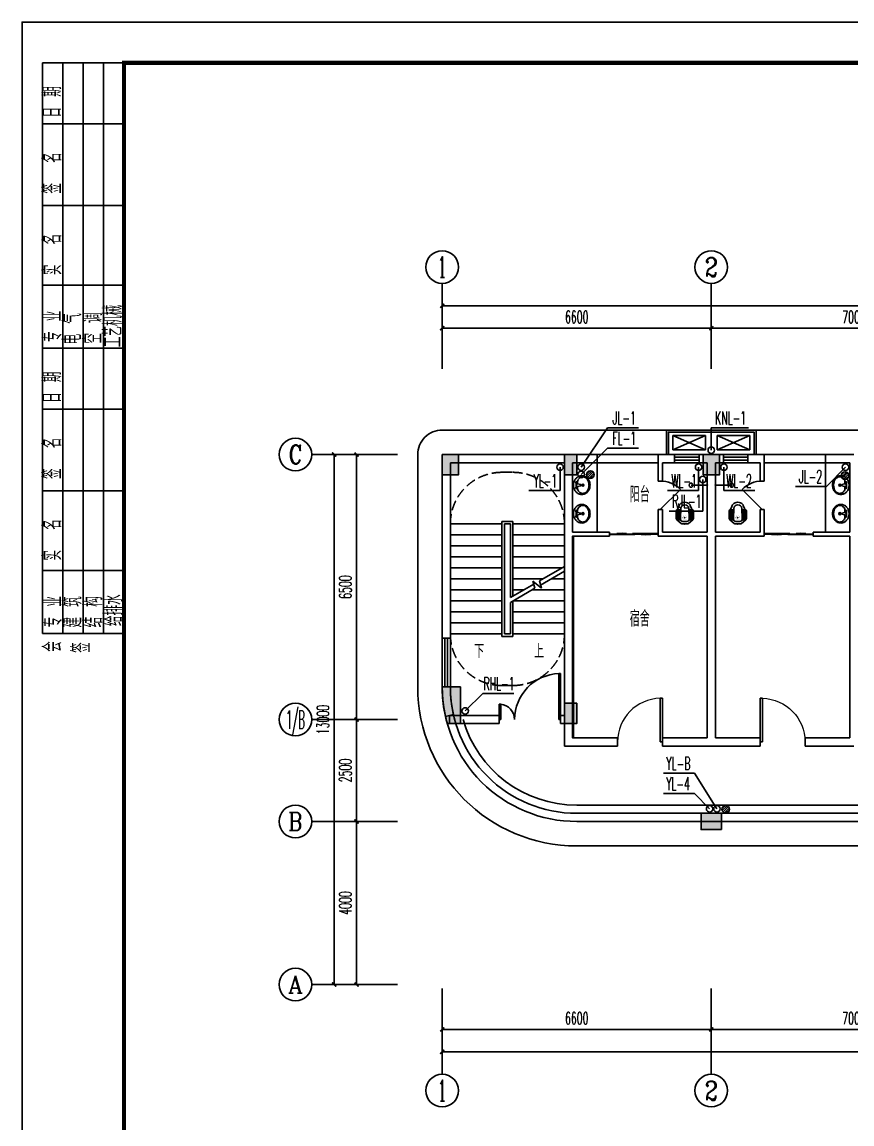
# Model space of a CAD drawing. Extents: x -1254782 to -617813, y -619975 to -323764.
# Drawn here: x -739140 to -718786, y -364658 to -337629 of the extents above; entities that cross this region are included whole.
import ezdxf
from ezdxf.enums import TextEntityAlignment as Align

# ---------------------------------------------------------------- set-up
doc = ezdxf.new("R2010")
doc.units = 0
doc.header["$LTSCALE"] = 1000
doc.header["$MEASUREMENT"] = 0
doc.linetypes.add('DASH', pattern=[0.35, 0.25, -0.1])
for name, color, linetype in [('4', 4, 'Continuous'), ('9', 9, 'Continuous'), ('AC', 252, 'Continuous'), ('AXIS', 3, 'Continuous'), ('AXIS_TEXT', 7, 'Continuous'), ('DIM_SYMB', 3, 'Continuous'), ('EQUIP_地漏', 7, 'Continuous'), ('K+T', 252, 'Continuous'), ('LATRINE', 6, 'Continuous'), ('LVTRY', 8, 'Continuous'), ('PUB_TITLE', 4, 'Continuous'), ('STAIR', 2, 'Continuous'), ('TWT_LEAD', 3, 'Continuous'), ('TWT_TEXT', 7, 'Continuous'), ('VPIPE-废水', 5, 'DASH'), ('VPIPE-污水', 5, 'DASH'), ('VPIPE-给水', 1, 'Continuous'), ('VPIPE-雨水', 222, 'DASH'), ('WALL', 7, 'Continuous'), ('WINDOW', 4, 'Continuous'), ('框', 130, 'Continuous')]:
    doc.layers.add(name, color=color, linetype=linetype)
doc.styles.add('_TCH_AXIS', font='COMPLEX', dxfattribs={"bigfont": 'GBCBIG'})
doc.styles.add('_TCH_DIM', font='SIMPLEX.shx', dxfattribs={"width": 0.8, "bigfont": 'GBCBIG.shx'})
doc.styles.add('_TCH_DIM_T3', font='SIMPLEX.shx', dxfattribs={"width": 0.564706, "bigfont": 'GBCBIG.shx'})
doc.styles.add('COMPLEX', font='COMPLEX')
doc.styles.add('天正', font='SIMPLEX.shx', dxfattribs={"width": 0.7, "bigfont": 'HZTXT.shx'})
doc.dimstyles.new('_TCH_ARCH&&100', dxfattribs={"dimtxt": 297.5, "dimasz": 100, "dimexe": 250, "dimexo": 300, "dimgap": 126.25, "dimtad": 1, "dimdec": 0, "dimzin": 0, "dimdsep": 46, "dimtxsty": '_TCH_DIM_T3', "dimblk": 'ARCHTICK', "dimcen": 0.09, "dimclrt": 7, "dimazin": 2, "dimtfac": 1, "dimtdec": 0, "dimtix": 1, "dimtmove": 2, "dimatfit": 3, "dimfxl": 1, "dimtolj": 1, "dimtzin": 0, "dimarcsym": 0})

# ---------------------------------------------------------------- blocks, each defined once
blk = doc.blocks.new('$lvtry$00000168')
at = {"color": 0}
blk.add_line((0, 0), (0, -395), dxfattribs=at)
blk.add_arc((0, -395), 50, 121.0332, 58.9668, dxfattribs=at)
for p in [(0, 0), (0, -223)]:
    blk.add_point(p, dxfattribs=at)
blk = doc.blocks.new('$lvtry$00000203')
at = {"color": 0}
for p, q in [((-109, -134, 0), (-210, -128, 0)), ((-107, -166, 0), (-210, -166, 0)), ((-106, -197, 0), (-210, -197, 0)), ((-104, -227, 0), (-210, -227, 0)), ((-103, -258, 0), (-210, -258, 0)), ((-106, -103, 0), (-182, -88, 0)), ((-109, -124, 0), (-97, -382, 0)), ((48, -60, 0), (-48, -60, 0)), ((97, -382, 0), (109, -124, 0)), ((103, -258, 0), (210, -258, 0)), ((104, -227, 0), (210, -227, 0)), ((106, -103, 0), (182, -88, 0)), ((106, -197, 0), (210, -197, 0)), ((107, -166, 0), (210, -166, 0)), ((109, -134, 0), (210, -128, 0)), ((-101, -289, 0), (-210, -289, 0)), ((-100, -320, 0), (-210, -320, 0)), ((-191, -354, 0), (-99, -345, 0)), ((-4, -470, 0), (4, -470, 0)), ((191, -354, 0), (99, -345, 0)), ((100, -320, 0), (210, -320, 0)), ((101, -289, 0), (210, -289, 0))]:
    blk.add_line(p, q, dxfattribs=at)
at = {"color": 0, "elevation": 0}
blk.add_lwpolyline([(184, -360, 0.139709), (135, -448, -0.12003), (120, -477, -0.218108), (4, -530), (-4, -530, -0.218108), (-120, -477, -0.12003), (-135, -448, 0.139709), (-184, -360, 0.046574), (-191, -354, -0.248797), (-210, -318), (-210, -128, -0.218491), (-198, -101), (-90, -9, -0.179479), (-67, 0), (67, 0, -0.179479), (90, -9), (198, -101, -0.218491), (210, -128), (210, -318, -0.248797), (191, -354, 0.046574)], format="xyb", close=True, dxfattribs=at)
at = {"color": 0, "const_width": 3, "elevation": 0}
blk.add_lwpolyline([(49, -153, 1), (-49, -153, 1)], format="xyb", close=True, dxfattribs=at)
at = {"color": 0}
for centre, radius, start, end in [((-48, -121, 0), 61, 90, 182.693), ((48, -121, 0), 61, 357.307, 90), ((-4, -377, 0), 92.8, 182.693, 270), ((4, -377, 0), 92.8, 270, 357.307)]:
    blk.add_arc(centre, radius, start, end, dxfattribs=at)
for p in [(0, 0), (0, -153, 0)]:
    blk.add_point(p, dxfattribs=at)
blk = doc.blocks.new('$lvtry$00000179')
at = {"color": 0, "linetype": 'ByBlock'}
for p, q in [((-32, -102), (-92, -102)), ((-13, -178), (-40, -70)), ((35, -64), (-35, -64)), ((13, -178), (-13, -178)), ((40, -70), (13, -178)), ((92, -102), (32, -102))]:
    blk.add_line(p, q, dxfattribs=at)
blk.add_lwpolyline([(0, -406, 0.088425), (89, -391, 0.093738), (162, -347, 0.102376), (212, -280, 0.10945), (229, -203, 0.109452), (212, -127, 0.102376), (162, -60, 0.093738), (89, -16, 0.088423), (0, 0, 0.088427), (-89, -16, 0.093738), (-162, -60, 0.102376), (-212, -127, 0.109452), (-229, -203, 0.109451), (-212, -280, 0.102376), (-162, -347, 0.093738), (-89, -391, 0.088425)], format="xyb", close=True, dxfattribs=at)
for centre, radius in [((-64, -76), 20.4), ((-64, -76), 15.4), ((0, -229), 25.4), ((63, -76), 20.4), ((63, -76), 15.4)]:
    blk.add_circle(centre, radius, dxfattribs=at)
for centre, radius, start, end in [((-88, -229), 116, 151.0888, 180), ((-88, -229), 116, 180, 208.9112), ((-45, -252), 164, 126.8699, 151.0888), ((-18, -288), 210, 123.9045, 126.8699), ((-92, -178), 76.2, 90, 123.9045), ((-35, -68), 5, 90, 194.0362), ((35, -68), 5, 345.9638, 90), ((92, -178), 76.2, 57.7402, 90), ((45, -252), 164, 28.9112, 57.7402), ((88, -229), 116, 0, 28.9112), ((88, -229), 116, 331.0888, 0), ((-45, -205), 164, 208.9112, 233.1301), ((-18, -169), 210, 233.1301, 252.7421), ((0, -111), 270, 252.7421, 270), ((0, -111), 270, 270, 287.2579), ((18, -169), 210, 287.2579, 306.8699), ((45, -205), 164, 306.8699, 331.0888)]:
    blk.add_arc(centre, radius, start, end, dxfattribs=at)
at = {"color": 0}
for p in [(0, -76), (0, -229)]:
    blk.add_point(p, dxfattribs=at)
blk = doc.blocks.new('A$C545B6328')
at = {"layer": 'AC'}
for p, q in [((400, 450), (-400, 450)), ((-400, 450), (-400, 100)), ((400, 450), (-400, 100)), ((400, 100), (-400, 450)), ((400, 100), (400, 450)), ((400, 100), (-400, 100))]:
    blk.add_line(p, q, dxfattribs=at)
blk = doc.blocks.new('asgvava')
at = {"layer": 'LATRINE'}
for points in [[(-359868, 72627), (-359868, 72027), (-357668, 72027), (-357668, 72627)], [(-359818, 72627), (-359818, 72077), (-357718, 72077), (-357718, 72627)]]:
    blk.add_lwpolyline(points, dxfattribs=at)
at = {"xscale": -1, "rotation": 180}
blk.add_blockref('A$C545B6328', (-359312, 72610), dxfattribs=at)
at = {"rotation": 180}
blk.add_blockref('A$C545B6328', (-358224, 72610), dxfattribs=at)
blk = doc.blocks.new('A$C66D56BDA')
at = {"layer": '9'}
for points in [[(0, 100), (400, 100), (400, 600), (0, 600)], [(3300, 600), (3000, 600), (3000, 100), (3300, 100)], [(6400, 100), (6800, 100), (6800, 600), (6400, 600)], [(13400, 100), (13800, 100), (13800, 600), (13400, 600)], [(20400, 100), (20800, 100), (20800, 600), (20400, 600)], [(27400, 100), (27800, 100), (27800, 600), (27400, 600)], [(30300, 100), (30700, 100), (30700, 600), (30300, 600)], [(3300, -5500), (3000, -5500), (3000, -6000), (3300, -6000)], [(27850, -6000), (27850, -5700), (27350, -5700), (27350, -6000)], [(30700, -6000), (30700, -5700), (30200, -5700), (30200, -6000)], [(27850, -8400), (27850, -8050), (27350, -8050), (27350, -8400)], [(30700, -8400), (30700, -8050), (30200, -8050), (30200, -8400)], [(6850, -8600), (6850, -8200), (6350, -8200), (6350, -8600)], [(13850, -8600), (13850, -8200), (13350, -8200), (13350, -8600)], [(20850, -8600), (20850, -8200), (20350, -8200), (20350, -8600)]]:
    blk.add_hatch(color=256, dxfattribs=at).paths.add_polyline_path(points)
h = blk.add_hatch(color=256, dxfattribs=at)
edge = h.paths.add_edge_path()
edge.add_line((125, -6000), (448, -6000))
edge.add_line((448, -6000), (448, -5100))
edge.add_line((448, -5100), (0, -5100))
edge.add_arc((3300, -5100), 3300, 180, 195.8266)
at = {"layer": 'WALL'}
for points in [[(0, 100), (400, 100), (400, 600), (0, 600)], [(3300, 600), (3000, 600), (3000, 100), (3300, 100)], [(6400, 100), (6800, 100), (6800, 600), (6400, 600)], [(13400, 100), (13800, 100), (13800, 600), (13400, 600)], [(20400, 100), (20800, 100), (20800, 600), (20400, 600)], [(27400, 100), (27800, 100), (27800, 600), (27400, 600)], [(30300, 100), (30700, 100), (30700, 600), (30300, 600)], [(3300, -5500), (3000, -5500), (3000, -6000), (3300, -6000)], [(27850, -6000), (27850, -5700), (27350, -5700), (27350, -6000)], [(30700, -6000), (30700, -5700), (30200, -5700), (30200, -6000)], [(27850, -8400), (27850, -8050), (27350, -8050), (27350, -8400)], [(30700, -8400), (30700, -8050), (30200, -8050), (30200, -8400)], [(6850, -8600), (6850, -8200), (6350, -8200), (6350, -8600)], [(13850, -8600), (13850, -8200), (13350, -8200), (13350, -8600)], [(20850, -8600), (20850, -8200), (20350, -8200), (20350, -8600)]]:
    blk.add_lwpolyline(points, close=True, dxfattribs=at)
blk.add_lwpolyline([(125, -6000), (448, -6000), (448, -5100), (0, -5100, 0.069167), (125, -6000, -0.123047)], format="xyb", dxfattribs=at)
blk = doc.blocks.new('$WINLIB2D$00000001')
at = {"color": 0}
for points in [[(-0.5, 0.5), (-0.5, -0.5)], [(-0.5, 0.5), (0.5, 0.5)], [(0.5, -0.5), (0.5, 0.5)], [(0.5, 0.167), (-0.5, 0.167)], [(0.5, -0.167), (-0.5, -0.167)], [(-0.5, -0.5), (0.5, -0.5)]]:
    blk.add_lwpolyline(points, dxfattribs=at)
blk = doc.blocks.new('$DorLib2D$00000225')
at = {"color": 0}
for p, q in [((0.475, -0.001), (0.475, 0.752)), ((0.475, 0.752), (0.5, 0.752)), ((0.5, -0.001), (0.5, 0.752)), ((-0.5, 0), (-0.5, 0.252)), ((-0.475, 0.252), (-0.5, 0.252)), ((-0.475, 0), (-0.475, 0.252)), ((-0.475, 0), (-0.5, 0)), ((0.475, -0.001), (0.5, -0.001))]:
    blk.add_line(p, q, dxfattribs=at)
for centre, radius, start, end in [((0.505, -0.002), 0.755, 92.2493, 179.7238), ((-0.501, 0.003), 0.251, 359.7899, 84.0974)]:
    blk.add_arc(centre, radius, start, end, dxfattribs=at)
blk = doc.blocks.new('$DorLib2D$00000001')
for p, q in [((0.45, 0.975), (0.5, 0.975)), ((0.45, 0), (0.45, 0.975)), ((0.5, 0), (0.5, 0.975)), ((0.5, 0), (0.45, 0))]:
    blk.add_line(p, q)
at = {"lineweight": 13}
blk.add_arc((0.475, 0), 0.975, 91.4693, 180, dxfattribs=at)
blk = doc.blocks.new('$DorLib2D$00000114')
at = {"color": 0}
blk.add_line((0.5, 0), (-0.207, 0.707), dxfattribs=at)
blk.add_arc((0.5, 0), 1, 135, 180, dxfattribs=at)
blk = doc.blocks.new('$DorLib2D$00000131')
at = {"color": 0, "linetype": 'Continuous'}
for p, q in [((-0.5, 0.125), (-0.5, 0)), ((0.019, 0.125), (-0.5, 0.125)), ((-0.5, 0), (0.019, 0)), ((-0.024, 0), (0.5, 0)), ((-0.024, -0.125), (-0.024, 0)), ((0.019, 0), (0.019, 0.125)), ((0.15, 0.125), (0.232, 0.197)), ((0.35, 0.125), (0.15, 0.125)), ((0.232, 0.197), (0.232, 0.125)), ((0.5, 0), (0.5, -0.125)), ((-0.35, -0.125), (-0.15, -0.125)), ((-0.232, -0.197), (-0.232, -0.125)), ((-0.15, -0.125), (-0.232, -0.197)), ((0.5, -0.125), (-0.024, -0.125))]:
    blk.add_line(p, q, dxfattribs=at)
blk = doc.blocks.new('_ArchTick')
at = {"color": 0, "linetype": 'ByBlock', "const_width": 0.4}
blk.add_lwpolyline([(-0.5, -0.5), (0.5, 0.5)], dxfattribs=at)
blk = doc.blocks.new('*D223')
at = {"layer": 'AXIS', "color": 0, "lineweight": -2, "transparency": 16777216}
for p, q in [((4000, 2600), (4000, 1100)), ((34700, 2600), (34700, 1100)), ((4000, 1350), (34700, 1350))]:
    blk.add_line(p, q, dxfattribs=at)
at = {"layer": 'Defpoints', "color": 0, "transparency": 16777216}
for p in [(4000, 2900), (34700, 2900), (34700, 1350)]:
    blk.add_point(p, dxfattribs=at)
at = {"layer": 'AXIS', "color": 0, "lineweight": -2, "transparency": 16777216, "xscale": 100, "yscale": 100, "zscale": 100, "rotation": 180}
blk.add_blockref('_ArchTick', (4000, 1350), dxfattribs=at)
at = {"layer": 'AXIS', "color": 0, "lineweight": -2, "transparency": 16777216, "xscale": 100, "yscale": 100, "zscale": 100}
blk.add_blockref('_ArchTick', (34700, 1350), dxfattribs=at)
at = {"layer": 'AXIS', "color": 7, "transparency": 16777216, "insert": (19350, 1625), "char_height": 297.5, "attachment_point": 5, "style": '_TCH_DIM_T3'}
blk.add_mtext('\\A1;30700', dxfattribs=at)
blk = doc.blocks.new('*D224')
at = {"layer": 'AXIS', "color": 0, "lineweight": -2, "transparency": 16777216}
for p, q in [((4000, 2600), (4000, 1650)), ((10600, 2600), (10600, 1650)), ((4000, 1900), (10600, 1900))]:
    blk.add_line(p, q, dxfattribs=at)
at = {"layer": 'Defpoints', "color": 0, "transparency": 16777216}
for p in [(4000, 2900), (10600, 2900), (10600, 1900)]:
    blk.add_point(p, dxfattribs=at)
at = {"layer": 'AXIS', "color": 0, "lineweight": -2, "transparency": 16777216, "xscale": 100, "yscale": 100, "zscale": 100, "rotation": 180}
blk.add_blockref('_ArchTick', (4000, 1900), dxfattribs=at)
at = {"layer": 'AXIS', "color": 0, "lineweight": -2, "transparency": 16777216, "xscale": 100, "yscale": 100, "zscale": 100}
blk.add_blockref('_ArchTick', (10600, 1900), dxfattribs=at)
at = {"layer": 'AXIS', "color": 7, "transparency": 16777216, "insert": (7300, 2175), "char_height": 297.5, "attachment_point": 5, "style": '_TCH_DIM_T3'}
blk.add_mtext('\\A1;6600', dxfattribs=at)
blk = doc.blocks.new('*D225')
at = {"layer": 'AXIS', "color": 0, "lineweight": -2, "transparency": 16777216}
for p, q in [((10600, 2600), (10600, 1650)), ((17600, 2600), (17600, 1650)), ((10600, 1900), (17600, 1900))]:
    blk.add_line(p, q, dxfattribs=at)
at = {"layer": 'Defpoints', "color": 0, "transparency": 16777216}
for p in [(10600, 2900), (17600, 2900), (17600, 1900)]:
    blk.add_point(p, dxfattribs=at)
at = {"layer": 'AXIS', "color": 0, "lineweight": -2, "transparency": 16777216, "xscale": 100, "yscale": 100, "zscale": 100, "rotation": 180}
blk.add_blockref('_ArchTick', (10600, 1900), dxfattribs=at)
at = {"layer": 'AXIS', "color": 0, "lineweight": -2, "transparency": 16777216, "xscale": 100, "yscale": 100, "zscale": 100}
blk.add_blockref('_ArchTick', (17600, 1900), dxfattribs=at)
at = {"layer": 'AXIS', "color": 7, "transparency": 16777216, "insert": (14100, 2175), "char_height": 297.5, "attachment_point": 5, "style": '_TCH_DIM_T3'}
blk.add_mtext('\\A1;7000', dxfattribs=at)
blk = doc.blocks.new('*D229')
at = {"layer": 'AXIS', "color": 0, "lineweight": -2, "transparency": 16777216}
for p, q in [((4000, 18400), (4000, 19900)), ((34700, 18400), (34700, 19900)), ((4000, 19650), (34700, 19650))]:
    blk.add_line(p, q, dxfattribs=at)
at = {"layer": 'Defpoints', "color": 0, "transparency": 16777216}
for p in [(34700, 19650), (4000, 18100), (34700, 18100)]:
    blk.add_point(p, dxfattribs=at)
at = {"layer": 'AXIS', "color": 0, "lineweight": -2, "transparency": 16777216, "xscale": 100, "yscale": 100, "zscale": 100, "rotation": 180}
blk.add_blockref('_ArchTick', (4000, 19650), dxfattribs=at)
at = {"layer": 'AXIS', "color": 0, "lineweight": -2, "transparency": 16777216, "xscale": 100, "yscale": 100, "zscale": 100}
blk.add_blockref('_ArchTick', (34700, 19650), dxfattribs=at)
at = {"layer": 'AXIS', "color": 7, "transparency": 16777216, "insert": (19350, 19925), "char_height": 297.5, "attachment_point": 5, "style": '_TCH_DIM_T3'}
blk.add_mtext('\\A1;30700', dxfattribs=at)
blk = doc.blocks.new('*D230')
at = {"layer": 'AXIS', "color": 0, "lineweight": -2, "transparency": 16777216}
for p, q in [((4000, 18400), (4000, 19350)), ((10600, 18400), (10600, 19350)), ((4000, 19100), (10600, 19100))]:
    blk.add_line(p, q, dxfattribs=at)
at = {"layer": 'Defpoints', "color": 0, "transparency": 16777216}
for p in [(10600, 19100), (4000, 18100), (10600, 18100)]:
    blk.add_point(p, dxfattribs=at)
at = {"layer": 'AXIS', "color": 0, "lineweight": -2, "transparency": 16777216, "xscale": 100, "yscale": 100, "zscale": 100, "rotation": 180}
blk.add_blockref('_ArchTick', (4000, 19100), dxfattribs=at)
at = {"layer": 'AXIS', "color": 0, "lineweight": -2, "transparency": 16777216, "xscale": 100, "yscale": 100, "zscale": 100}
blk.add_blockref('_ArchTick', (10600, 19100), dxfattribs=at)
at = {"layer": 'AXIS', "color": 7, "transparency": 16777216, "insert": (7300, 19375), "char_height": 297.5, "attachment_point": 5, "style": '_TCH_DIM_T3'}
blk.add_mtext('\\A1;6600', dxfattribs=at)
blk = doc.blocks.new('*D231')
at = {"layer": 'AXIS', "color": 0, "lineweight": -2, "transparency": 16777216}
for p, q in [((10600, 18400), (10600, 19350)), ((17600, 18400), (17600, 19350)), ((10600, 19100), (17600, 19100))]:
    blk.add_line(p, q, dxfattribs=at)
at = {"layer": 'Defpoints', "color": 0, "transparency": 16777216}
for p in [(17600, 19100), (10600, 18100), (17600, 18100)]:
    blk.add_point(p, dxfattribs=at)
at = {"layer": 'AXIS', "color": 0, "lineweight": -2, "transparency": 16777216, "xscale": 100, "yscale": 100, "zscale": 100, "rotation": 180}
blk.add_blockref('_ArchTick', (10600, 19100), dxfattribs=at)
at = {"layer": 'AXIS', "color": 0, "lineweight": -2, "transparency": 16777216, "xscale": 100, "yscale": 100, "zscale": 100}
blk.add_blockref('_ArchTick', (17600, 19100), dxfattribs=at)
at = {"layer": 'AXIS', "color": 7, "transparency": 16777216, "insert": (14100, 19375), "char_height": 297.5, "attachment_point": 5, "style": '_TCH_DIM_T3'}
blk.add_mtext('\\A1;7000', dxfattribs=at)
blk = doc.blocks.new('_AXISO')
blk.add_circle((0, 0), 0.5)
at = {"layer": 'AXIS_TEXT', "style": 'COMPLEX', "width": 1.041667}
blk.add_attdef('A', text='', height=0.56, dxfattribs=at).set_placement((-0.25, -0.28), (0.25, -0.28), align=Align.FIT)
blk = doc.blocks.new('*D235')
at = {"layer": 'AXIS', "color": 0, "lineweight": -2, "transparency": 16777216}
for p, q in [((2600, 16000), (1100, 16000)), ((1350, 3000), (1350, 16000)), ((2600, 3000), (1100, 3000))]:
    blk.add_line(p, q, dxfattribs=at)
at = {"layer": 'Defpoints', "color": 0, "transparency": 16777216}
for p in [(1350, 16000), (2900, 16000), (2900, 3000)]:
    blk.add_point(p, dxfattribs=at)
at = {"layer": 'AXIS', "color": 0, "lineweight": -2, "transparency": 16777216, "xscale": 100, "yscale": 100, "zscale": 100}
for p, rotation in [((1350, 16000), 90), ((1350, 3000), 270)]:
    blk.add_blockref('_ArchTick', p, dxfattribs=dict(at, rotation=rotation))
at = {"layer": 'AXIS', "color": 7, "transparency": 16777216, "insert": (1075, 9500), "char_height": 297.5, "attachment_point": 5, "rotation": 90, "style": '_TCH_DIM_T3'}
blk.add_mtext('\\A1;13000', dxfattribs=at)
blk = doc.blocks.new('*D236')
at = {"layer": 'AXIS', "color": 0, "lineweight": -2, "transparency": 16777216}
for p, q in [((2600, 7000), (1650, 7000)), ((1900, 3000), (1900, 7000)), ((2600, 3000), (1650, 3000))]:
    blk.add_line(p, q, dxfattribs=at)
at = {"layer": 'Defpoints', "color": 0, "transparency": 16777216}
for p in [(1900, 7000), (2900, 7000), (2900, 3000)]:
    blk.add_point(p, dxfattribs=at)
at = {"layer": 'AXIS', "color": 0, "lineweight": -2, "transparency": 16777216, "xscale": 100, "yscale": 100, "zscale": 100}
for p, rotation in [((1900, 7000), 90), ((1900, 3000), 270)]:
    blk.add_blockref('_ArchTick', p, dxfattribs=dict(at, rotation=rotation))
at = {"layer": 'AXIS', "color": 7, "transparency": 16777216, "insert": (1625, 5000), "char_height": 297.5, "attachment_point": 5, "rotation": 90, "style": '_TCH_DIM_T3'}
blk.add_mtext('\\A1;4000', dxfattribs=at)
blk = doc.blocks.new('*D237')
at = {"layer": 'AXIS', "color": 0, "lineweight": -2, "transparency": 16777216}
for p, q in [((2600, 9500), (1650, 9500)), ((1900, 7000), (1900, 9500)), ((2600, 7000), (1650, 7000))]:
    blk.add_line(p, q, dxfattribs=at)
at = {"layer": 'Defpoints', "color": 0, "transparency": 16777216}
for p in [(1900, 9500), (2900, 9500), (2900, 7000)]:
    blk.add_point(p, dxfattribs=at)
at = {"layer": 'AXIS', "color": 0, "lineweight": -2, "transparency": 16777216, "xscale": 100, "yscale": 100, "zscale": 100}
for p, rotation in [((1900, 9500), 90), ((1900, 7000), 270)]:
    blk.add_blockref('_ArchTick', p, dxfattribs=dict(at, rotation=rotation))
at = {"layer": 'AXIS', "color": 7, "transparency": 16777216, "insert": (1625, 8250), "char_height": 297.5, "attachment_point": 5, "rotation": 90, "style": '_TCH_DIM_T3'}
blk.add_mtext('\\A1;2500', dxfattribs=at)
blk = doc.blocks.new('*D238')
at = {"layer": 'AXIS', "color": 0, "lineweight": -2, "transparency": 16777216}
for p, q in [((2600, 16000), (1650, 16000)), ((1900, 9500), (1900, 16000)), ((2600, 9500), (1650, 9500))]:
    blk.add_line(p, q, dxfattribs=at)
at = {"layer": 'Defpoints', "color": 0, "transparency": 16777216}
for p in [(1900, 16000), (2900, 16000), (2900, 9500)]:
    blk.add_point(p, dxfattribs=at)
at = {"layer": 'AXIS', "color": 0, "lineweight": -2, "transparency": 16777216, "xscale": 100, "yscale": 100, "zscale": 100}
for p, rotation in [((1900, 16000), 90), ((1900, 9500), 270)]:
    blk.add_blockref('_ArchTick', p, dxfattribs=dict(at, rotation=rotation))
at = {"layer": 'AXIS', "color": 7, "transparency": 16777216, "insert": (1625, 12750), "char_height": 297.5, "attachment_point": 5, "rotation": 90, "style": '_TCH_DIM_T3'}
blk.add_mtext('\\A1;6500', dxfattribs=at)
blk = doc.blocks.new('A$C29A34EED')
at = {"layer": '框'}
for p, q in [((0, 461), (0, 14461)), ((0, 14461), (2000, 14461)), ((500, 461), (500, 14461)), ((1000, 461), (1000, 14461)), ((1500, 461), (1500, 14461)), ((2000, 461), (2000, 14461)), ((2000, 12961), (0, 12961)), ((2000, 10961), (0, 10961)), ((2000, 9005), (0, 9005)), ((2000, 7461), (0, 7461)), ((2000, 5961), (0, 5961)), ((2000, 3961), (0, 3961)), ((2000, 2005), (0, 2005)), ((2000, 461), (0, 461))]:
    blk.add_line(p, q, dxfattribs=at)
at = {"layer": '框', "style": '_TCH_DIM', "width": 0.8}
for s, p in [('日 期', (462, 13120)), ('签  名', (466, 11253)), ('实  名', (466, 9253)), ('工艺机械', (1953, 7486)), ('专 业', (472, 7613)), ('电 气', (957, 7555)), ('空 调', (1460, 7573)), ('日 期', (462, 6120)), ('签  名', (466, 4253)), ('实  名', (466, 2253)), ('专 业', (480, 613)), ('建 筑', (967, 607)), ('结 构', (1470, 612)), ('给排水', (1970, 645)), ('会', (470, 12)), ('签', (1174, -12))]:
    blk.add_text(s, height=450, rotation=90, dxfattribs=at).set_placement(p)
blk = doc.blocks.new('A$C7517252D')
at = {"layer": '4'}
blk.add_blockref('A$C29A34EED', (0, 26072), dxfattribs=at)
blk = doc.blocks.new('$TwtSys$00000141')
for p, q in [((-94, 8), (-10, 92)), ((-94, 8), (-10, 92)), ((-87, -35), (35, 87)), ((-87, -35), (35, 87)), ((-66, -66), (66, 66)), ((-66, -66), (66, 66)), ((-32, -87), (88, 33)), ((-32, -87), (88, 33)), ((11, -92), (92, -11)), ((11, -92), (92, -11))]:
    blk.add_line(p, q)
blk.add_circle((0, 0), 94)
blk.add_circle((0, 0), 94)
blk = doc.blocks.new('A$C6461084C')
h = blk.add_hatch()
h.set_pattern_fill('ANSI31', color=256, scale=25)
h.set_pattern_definition([(45, (381645.765, -75776.43), (-28.0633004, 28.0633004), [])])
h.paths.add_polyline_path([(7200, 14000), (7220, 14000), (7220, 9050), (7200, 9050)])
blk.add_lwpolyline([(7200, 14000), (7220, 14000), (7220, 9050), (7200, 9050)], close=True)
at = {"layer": '4'}
for points in [[(28900, 6400), (28900, 5600, 0.4142136), (29500, 5000), (34700, 5000, 0.4142136), (35300, 5600), (35300, 16000, 0.4142136), (34700, 16600), (4000, 16600, 0.4142136), (3400, 16000), (3400, 10300, 0.4142135), (7300, 6400), (28900, 6400)], [(29500, 5600), (29500, 7000), (7300, 7000, -0.4142136), (4000, 10300, 9.0321414)], [(29700, 5800), (29700, 7200), (7300, 7200, -0.4142136), (4200, 10300, -0.4142136)]]:
    blk.add_lwpolyline(points, format="xyb", dxfattribs=at)
at = {"layer": '9'}
blk.add_lwpolyline([(29900, 5800), (29900, 7400), (7300, 7400, -0.3345303), (4512.5, 9500, -0.3345303)], format="xyb", dxfattribs=at)
at = {"layer": 'AXIS'}
for p, q in [((4000, 18100), (4000, 20200)), ((10600, 18100), (10600, 20200)), ((2900, 16000), (800, 16000)), ((2900, 9500), (800, 9500)), ((2900, 7000), (800, 7000)), ((2900, 3000), (800, 3000)), ((4000, 2900), (4000, 800)), ((10600, 2900), (10600, 800))]:
    blk.add_line(p, q, dxfattribs=at)
at = {"layer": 'DIM_SYMB'}
for points in [[(4862.5, 11465, 0, 0, 0), (4862.5, 15050, 0, 0, 0), (6337.5, 15050, 0, 0, 0), (6337.5, 13250, 80, 0, 0), (6337.5, 12950, 0, 0, 0)], [(6337.5, 11465, 0, 0, 0), (6337.5, 12380, 80, 0, 0), (6337.5, 12680, 0, 0, 0)]]:
    blk.add_lwpolyline(points, format="xyseb", dxfattribs=at)
at = {"layer": 'K+T', "linetype": 'DASH'}
for p, q in [((5465, 15565), (5735, 15565)), ((5465, 10335), (5735, 10335))]:
    blk.add_line(p, q, dxfattribs=at)
for centre, start, end in [((5465, 14300), 90, 180), ((5735, 14300), 0, 90), ((5465, 11600), 180, 270), ((5735, 11600), 270, 0)]:
    blk.add_arc(centre, 1265, start, end, dxfattribs=at)
at = {"layer": 'LVTRY'}
for p, q in [((7800, 14100), (7800, 15800)), ((13400, 14100), (13400, 15800))]:
    blk.add_line(p, q, dxfattribs=at)
at = {"layer": 'STAIR'}
for p, q in [((7000, 15800), (4200, 15800)), ((4200, 15800), (4200, 14300)), ((7000, 14300), (7000, 15800)), ((5735, 14360), (5465, 14360)), ((5465, 14360), (5465, 11540)), ((5735, 12524.9), (5735, 14360)), ((4200, 14300), (4200, 11600)), ((5465, 14300), (4200, 14300)), ((4200, 14300), (5465, 14300)), ((5525, 14300), (5525, 11600)), ((5675, 14300), (5525, 14300)), ((5525, 14300), (5525, 11600)), ((5525, 14300), (5675, 14300)), ((5675, 12490.2), (5675, 14300)), ((5675, 12490.2), (5675, 14300)), ((5735, 14300), (7000, 14300)), ((5735, 14300), (7000, 14300)), ((7000, 13255.2), (7000, 14300)), ((5465, 14030), (4200, 14030)), ((5735, 14030), (7000, 14030)), ((5465, 13760), (4200, 13760)), ((5735, 13760), (7000, 13760)), ((5465, 13490), (4200, 13490)), ((5735, 13490), (7000, 13490)), ((6384.6, 12899.9), (7000, 13255.2)), ((5465, 13220), (4200, 13220)), ((5735, 13220), (6939, 13220)), ((6411.4, 12799.9), (7000, 13139.8)), ((7000, 11600), (7000, 13139.8)), ((5465, 12950), (4200, 12950)), ((5675, 12490.2), (6246.3, 12820.1)), ((5675, 12374.8), (6273.1, 12720.1)), ((5735, 12950), (6471.3, 12950)), ((6273.1, 12720.1), (6226.9, 12892.4)), ((6226.9, 12892.4), (6433, 12719.5)), ((6433, 12719.5), (6384.6, 12899.9)), ((6671.3, 12950), (7000, 12950)), ((5465, 12680), (4200, 12680)), ((5735, 12680), (6003.7, 12680)), ((6203.7, 12680), (7000, 12680)), ((5465, 12410), (4200, 12410)), ((5675, 11600), (5675, 12374.8)), ((5675, 11600), (5675, 12374.8)), ((5735, 11540), (5735, 12409.4)), ((5736, 12410), (7000, 12410)), ((5465, 12140), (4200, 12140)), ((5735, 12140), (7000, 12140)), ((5465, 11870), (4200, 11870)), ((5735, 11870), (7000, 11870)), ((5465, 11600), (4200, 11600)), ((5465, 11540), (5735, 11540)), ((5525, 11600), (5675, 11600)), ((5675, 11600), (5525, 11600)), ((5735, 11600), (7000, 11600))]:
    blk.add_line(p, q, dxfattribs=at)
at = {"layer": 'WALL'}
for p, q in [((4000, 16000), (4000, 11500)), ((4000, 16000), (7100, 16000)), ((7800, 16000), (7100, 16000)), ((7800, 16000), (9300, 16000)), ((7800, 15800), (7800, 16000)), ((9700, 16000), (9300, 16000)), ((9300, 16000), (9300, 15350)), ((9700, 15800), (9700, 16000)), ((10600, 16000), (10300, 16000)), ((10300, 16000), (10300, 15800)), ((10900, 16000), (10600, 16000)), ((10900, 15800), (10900, 16000)), ((11900, 16000), (11500, 16000)), ((11500, 16000), (11500, 15800)), ((13400, 16000), (11900, 16000)), ((11900, 15350), (11900, 16000)), ((13400, 16000), (14100, 16000)), ((13400, 16000), (13400, 15800)), ((4200, 11500), (4200, 15800)), ((4200, 15800), (7000, 15800)), ((7000, 14100), (7000, 15800)), ((7200, 14100), (7200, 15800)), ((7800, 15800), (7200, 15800)), ((7800, 15800), (9300, 15800)), ((9400, 15800), (9700, 15800)), ((9400, 15350), (9400, 15800)), ((10300, 15800), (10500, 15800)), ((10500, 14100), (10500, 15800)), ((10700, 15800), (10900, 15800)), ((10700, 14100), (10700, 15800)), ((11500, 15800), (11800, 15800)), ((11800, 15800), (11800, 15350)), ((13400, 15800), (11900, 15800)), ((13400, 15800), (14000, 15800)), ((14000, 14100), (14000, 15800)), ((9300, 15350), (9400, 15350)), ((11800, 15350), (11900, 15350)), ((9400, 14650), (9300, 14650)), ((9300, 14650), (9300, 14100)), ((9400, 14100), (9400, 14650)), ((11900, 14650), (11800, 14650)), ((11800, 14650), (11800, 14100)), ((11900, 14100), (11900, 14650)), ((7000, 9600), (7000, 14100)), ((8100, 14100), (7200, 14100)), ((8100, 14000), (8100, 14100)), ((9300, 14100), (9300, 14000)), ((10500, 14100), (9400, 14100)), ((10700, 14100), (11800, 14100)), ((11900, 14000), (11900, 14100)), ((14000, 14100), (13100, 14100)), ((13100, 14100), (13100, 14000)), ((7200, 14000), (8100, 14000)), ((7200, 9500), (7200, 14000)), ((9300, 14000), (9400, 14000)), ((10500, 14000), (9400, 14000)), ((10500, 9050), (10500, 14000)), ((10700, 14000), (11800, 14000)), ((10700, 9050), (10700, 14000)), ((11800, 14000), (11900, 14000)), ((13100, 14000), (14000, 14000)), ((14000, 9050), (14000, 14000)), ((4000, 11500), (4200, 11500)), ((4000, 10300), (4200, 10300)), ((4275.1, 9621.9), (4079.9, 9578.1)), ((5400, 9600), (4177.5, 9600)), ((4177.5, 9600), (4177.5, 9400)), ((5400, 9400), (5400, 9600)), ((7000, 9600), (6900, 9600)), ((6900, 9600), (6900, 9400)), ((7200, 9050), (7200, 9500)), ((4177.5, 9400), (5400, 9400)), ((6900, 9400), (7000, 9400)), ((7000, 8850), (7000, 9400)), ((8300, 9050), (7200, 9050)), ((8300, 8850), (8300, 9050)), ((10500, 9050), (9400, 9050)), ((9400, 9050), (9400, 8850)), ((11800, 9050), (10700, 9050)), ((11800, 8850), (11800, 9050)), ((14000, 9050), (12900, 9050)), ((12900, 9050), (12900, 8850)), ((7000, 8850), (8300, 8850)), ((9400, 8850), (10600, 8850)), ((10600, 8850), (11800, 8850)), ((12900, 8850), (14100, 8850))]:
    blk.add_line(p, q, dxfattribs=at)
for radius in [3300, 3100]:
    blk.add_arc((7300, 10300), radius, 180, 192.63563, dxfattribs=at)
at = {"xscale": -1, "rotation": 180}
blk.add_blockref('asgvava', (369368.3, 88626.8), dxfattribs=at)
blk.add_blockref('A$C66D56BDA', (4000, 15400))
at = {"layer": 'AXIS'}
ref = blk.add_blockref('_AXISO', (4000, 20600), dxfattribs=dict(at, xscale=800, yscale=800, zscale=800))
ref.add_attrib('A', '1', dxfattribs={"layer": 'AXIS_TEXT', "height": 514.7, "style": '_TCH_AXIS'}).set_placement((3889.7, 20342.6), (4110.3, 20342.6), align=Align.FIT)
ref = blk.add_blockref('_AXISO', (10600, 20600), dxfattribs=dict(at, xscale=800, yscale=800, zscale=800))
ref.add_attrib('A', '2', dxfattribs={"layer": 'AXIS_TEXT', "height": 465.9, "style": '_TCH_AXIS'}).set_placement((10444.7, 20367), (10755.3, 20367), align=Align.FIT)
ref = blk.add_blockref('_AXISO', (400, 16000), dxfattribs=dict(at, xscale=800, yscale=800, zscale=800))
ref.add_attrib('A', 'C', dxfattribs={"layer": 'AXIS_TEXT', "height": 455.7, "style": '_TCH_AXIS'}).set_placement((237.3, 15772.2), (562.7, 15772.2), align=Align.FIT)
ref = blk.add_blockref('_AXISO', (400, 9500), dxfattribs=dict(at, xscale=800, yscale=800, zscale=800))
ref.add_attrib('A', '1/B', dxfattribs={"layer": 'AXIS_TEXT', "height": 452.55, "style": '_TCH_AXIS', "width": 0.388889}).set_placement((173.7, 9273.7), (626.3, 9273.7), align=Align.FIT)
ref = blk.add_blockref('_AXISO', (400, 7000), dxfattribs=dict(at, xscale=800, yscale=800, zscale=800))
ref.add_attrib('A', 'B', dxfattribs={"layer": 'AXIS_TEXT', "height": 435.3, "style": '_TCH_AXIS'}).set_placement((223.8, 6782.4), (576.2, 6782.4), align=Align.FIT)
ref = blk.add_blockref('_AXISO', (400, 3000), dxfattribs=dict(at, xscale=800, yscale=800, zscale=800))
ref.add_attrib('A', 'A', dxfattribs={"layer": 'AXIS_TEXT', "height": 425.2, "style": '_TCH_AXIS'}).set_placement((217.8, 2787.4), (582.2, 2787.4), align=Align.FIT)
ref = blk.add_blockref('_AXISO', (4000, 400), dxfattribs=dict(at, xscale=800, yscale=800, zscale=800))
ref.add_attrib('A', '1', dxfattribs={"layer": 'AXIS_TEXT', "height": 514.7, "style": '_TCH_AXIS'}).set_placement((3889.7, 142.6), (4110.3, 142.6), align=Align.FIT)
ref = blk.add_blockref('_AXISO', (10600, 400), dxfattribs=dict(at, xscale=800, yscale=800, zscale=800))
ref.add_attrib('A', '2', dxfattribs={"layer": 'AXIS_TEXT', "height": 465.9, "style": '_TCH_AXIS'}).set_placement((10444.7, 167), (10755.3, 167), align=Align.FIT)
at = {"layer": 'LVTRY', "xscale": -1}
for name, p, rotation in [('$lvtry$00000179', (7220, 15250), 90), ('$lvtry$00000168', (10500, 15250), 270), ('$lvtry$00000179', (7220, 14550), 90), ('$lvtry$00000203', (9950, 14300), 180)]:
    blk.add_blockref(name, p, dxfattribs=dict(at, rotation=rotation))
at = {"layer": 'LVTRY'}
for name, p, rotation in [('$lvtry$00000179', (13980, 15250), 270), ('$lvtry$00000168', (10700, 15250), 90.00000000000003), ('$lvtry$00000203', (11250, 14300), 180), ('$lvtry$00000179', (13980, 14550), 270)]:
    blk.add_blockref(name, p, dxfattribs=dict(at, rotation=rotation))
at = {"layer": 'WINDOW'}
for name, p, xscale, yscale, zscale, rotation in [('$WINLIB2D$00000001', (10000, 15900), -600, -200, -600, 180), ('$DorLib2D$00000114', (9350, 15000), -700, -700, -700, 90), ('$DorLib2D$00000114', (11850, 15000), -700, 700, -700, 90), ('$DorLib2D$00000131', (8700, 14050), -1200, 100, -1200, 180), ('$WINLIB2D$00000001', (4100, 10900), -1200, 200, -1200, 270), ('$DorLib2D$00000001', (8850, 8950), -1100, -1100, -1100, 180)]:
    blk.add_blockref(name, p, dxfattribs=dict(at, xscale=xscale, yscale=yscale, zscale=zscale, rotation=rotation))
for name, p, xscale, yscale, zscale in [('$WINLIB2D$00000001', (11200, 15900), -600, 200, -600), ('$DorLib2D$00000131', (12500, 14050), -1200, -100, -1200), ('$DorLib2D$00000225', (6150, 9500), 1500, 1500, 1500), ('$DorLib2D$00000001', (12350, 8950), -1100, 1100, -1100)]:
    blk.add_blockref(name, p, dxfattribs=dict(at, xscale=xscale, yscale=yscale, zscale=zscale))
at = {"layer": 'DIM_SYMB', "color": 7, "style": '_TCH_DIM', "width": 0.8}
for s, p in [('下', (4786.5, 11010)), ('上', (6254.1, 11010))]:
    blk.add_text(s, height=337.6, dxfattribs=at).set_placement(p)
at = {"layer": 'TWT_TEXT', "style": '_TCH_DIM', "width": 0.8}
for s, p in [('阳台', (8598, 14830.4)), ('宿舍', (8598, 11781.3))]:
    blk.add_text(s, height=385.82, dxfattribs=at).set_placement(p)
at = {"layer": 'AXIS'}
for p1, p2, distance, picture, middle in [((4000, 18100), (34700, 18100), 1550, '*D229', (19350, 19925)), ((4000, 18100), (10600, 18100), 1000, '*D230', (7300, 19375)), ((10600, 18100), (17600, 18100), 1000, '*D231', (14100, 19375)), ((2900, 3000), (2900, 16000), 1550, '*D235', (1075, 9500)), ((2900, 9500), (2900, 16000), 1000, '*D238', (1625, 12750)), ((2900, 7000), (2900, 9500), 1000, '*D237', (1625, 8250)), ((2900, 3000), (2900, 7000), 1000, '*D236', (1625, 5000)), ((4000, 2900), (34700, 2900), -1550, '*D223', (19350, 1625)), ((4000, 2900), (10600, 2900), -1000, '*D224', (7300, 2175)), ((10600, 2900), (17600, 2900), -1000, '*D225', (14100, 2175))]:
    dim = blk.add_aligned_dim(p1=p1, p2=p2, distance=distance, dimstyle='_TCH_ARCH&&100', dxfattribs=at)
    dim.commit()
    dim.dimension.update_dxf_attribs({"geometry": picture, "text_midpoint": middle})

msp = doc.modelspace()

# ---------------------------------------------------------------- linework, layer by layer
at = {"layer": 'PUB_TITLE'}
msp.add_lwpolyline([(-739140.4, -379628.7), (-679740.4, -379628.7), (-679740.4, -337628.7), (-739140.4, -337628.7)], close=True, dxfattribs=at)
at = {"layer": 'PUB_TITLE', "const_width": 100}
msp.add_lwpolyline([(-736640.4, -378628.7), (-680740.4, -378628.7), (-680740.4, -338628.7), (-736640.4, -338628.7)], close=True, dxfattribs=at)
at = {"layer": 'TWT_LEAD'}
for p, q in [((-725425.6, -348548.9), (-724779.2, -347579)), ((-724779.2, -347579), (-724018.3, -347579)), ((-722235.9, -348128.6), (-722235.9, -347579)), ((-722235.9, -347579), (-721325, -347579)), ((-725425.6, -348728.9), (-724779.2, -348079)), ((-724779.2, -348079), (-724018.3, -348079)), ((-725946.2, -348548.9), (-725946.2, -349122.7)), ((-722546.2, -348548.9), (-722546.2, -349122.7)), ((-721925.6, -348548.9), (-721925.6, -349122.7)), ((-718947.2, -348548.9), (-719413.6, -349018.8)), ((-722446.2, -348848.9), (-722446.2, -349622.7)), ((-725946.2, -349122.7), (-726707.2, -349122.7)), ((-722546.2, -349122.7), (-723307.2, -349122.7)), ((-721925.6, -349122.7), (-721164.7, -349122.7)), ((-719413.6, -349018.8), (-720174.5, -349018.8)), ((-722446.2, -349622.7), (-723267.2, -349622.7)), ((-728272.2, -354528.3), (-727840.8, -354097)), ((-727840.8, -354097), (-727079.9, -354097)), ((-722650.3, -356054.3), (-723411.2, -356054.3)), ((-722096.2, -356928.3), (-722650.3, -356054.3)), ((-722650.3, -356554.3), (-723411.2, -356554.3)), ((-722276.2, -356928.3), (-722650.3, -356554.3))]:
    msp.add_line(p, q, dxfattribs=at)
at = {"layer": 'VPIPE-废水', "linetype": 'Continuous'}
msp.add_circle((-725425.6, -348728.9), 80, dxfattribs=at)
at = {"layer": 'VPIPE-污水', "linetype": 'Continuous'}
for centre in [(-722546.2, -348548.9), (-721925.6, -348548.9)]:
    msp.add_circle(centre, 80, dxfattribs=at)
at = {"layer": 'VPIPE-给水', "linetype": 'Continuous'}
for centre in [(-725425.6, -348548.9), (-718946.2, -348548.9), (-722446.2, -348848.9)]:
    msp.add_circle(centre, 80, dxfattribs=at)
at = {"layer": 'VPIPE-给水', "color": 4, "linetype": 'Continuous'}
msp.add_circle((-728272.2, -354528.3), 80, dxfattribs=at)
at = {"layer": 'VPIPE-雨水', "linetype": 'Continuous'}
for centre in [(-722235.9, -348128.6), (-725946.2, -348548.9), (-722276.2, -356928.3), (-722096.2, -356928.3)]:
    msp.add_circle(centre, 80, dxfattribs=at)

# ---------------------------------------------------------------- block references
at = {"layer": '4'}
msp.add_blockref('A$C7517252D', (-738640.4, -379161.3), dxfattribs=at)
at = {"layer": '9'}
msp.add_blockref('A$C6461084C', (-732835.9, -364238.6), dxfattribs=at)
at = {"layer": 'EQUIP_地漏'}
for p in [(-725200.1, -348728.9), (-718957.2, -348754.1), (-721880.1, -356938.2)]:
    msp.add_blockref('$TwtSys$00000141', p, dxfattribs=at)

# ---------------------------------------------------------------- texts
at = {"layer": 'TWT_LEAD', "color": 7, "style": '天正', "width": 0.525}
for s, p in [('JL-1', (-724654.7, -347499)), ('KNL-1', (-722144.5, -347499)), ('FL-1', (-724662.7, -347999)), ('JL-2', (-720086.1, -348938.8)), ('YL-1', (-726598.7, -349042.7)), ('WL-1', (-723214.7, -349042.7)), ('WL-2', (-721869.1, -349042.7)), ('RJL-1', (-723196.7, -349542.7)), ('RHL-1', (-727824.4, -354017)), ('YL-B', (-723338.8, -355974.3)), ('YL-4', (-723342.8, -356474.3))]:
    msp.add_text(s, height=320, dxfattribs=at).set_placement(p)

doc.saveas('drawing.dxf')
